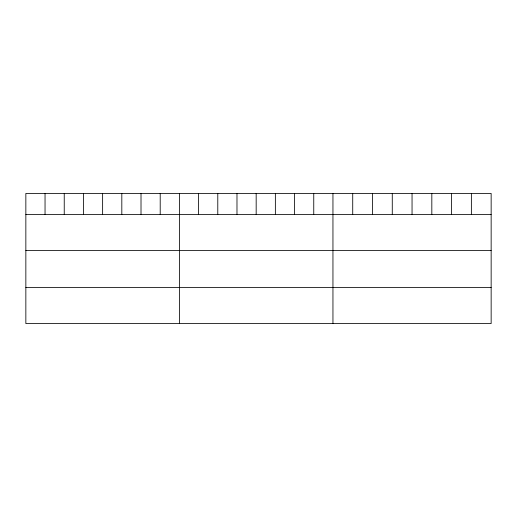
<?xml version="1.0" encoding="UTF-8"?>
<svg xmlns="http://www.w3.org/2000/svg" width="517" height="517" viewBox="0 0 517 517"><rect width="100%" height="100%" fill="white"/><g stroke="black" fill="none" stroke-linecap="round" stroke-linejoin="round"><path stroke-width="0.78" d="M491.15 214.484L491.15 323.558L25.85 323.558L25.85 193.442L491.15 193.442L491.15 214.484L25.85 214.484M25.85 250.474L491.15 250.474M25.85 287.562L491.15 287.562M471.375 193.442L471.375 214.484M451.599 193.442L451.599 214.484M431.824 193.442L431.824 214.484M412.049 193.442L412.049 214.484M392.274 193.442L392.274 214.484M372.498 193.442L372.498 214.484M352.723 193.442L352.723 214.484M332.948 193.442L332.948 323.558M313.754 193.442L313.754 214.484M294.561 193.442L294.561 214.484M275.367 193.442L275.367 214.484M256.173 193.442L256.173 214.484M236.98 193.442L236.98 214.484M217.786 193.442L217.786 214.484M198.593 193.442L198.593 214.484M179.399 193.442L179.399 323.558M160.205 193.442L160.205 214.484M141.012 193.442L141.012 214.484M121.818 193.442L121.818 214.484M102.625 193.442L102.625 214.484M83.431 193.442L83.431 214.484M64.237 193.442L64.237 214.484M45.044 193.442L45.044 214.484"/></g></svg>
